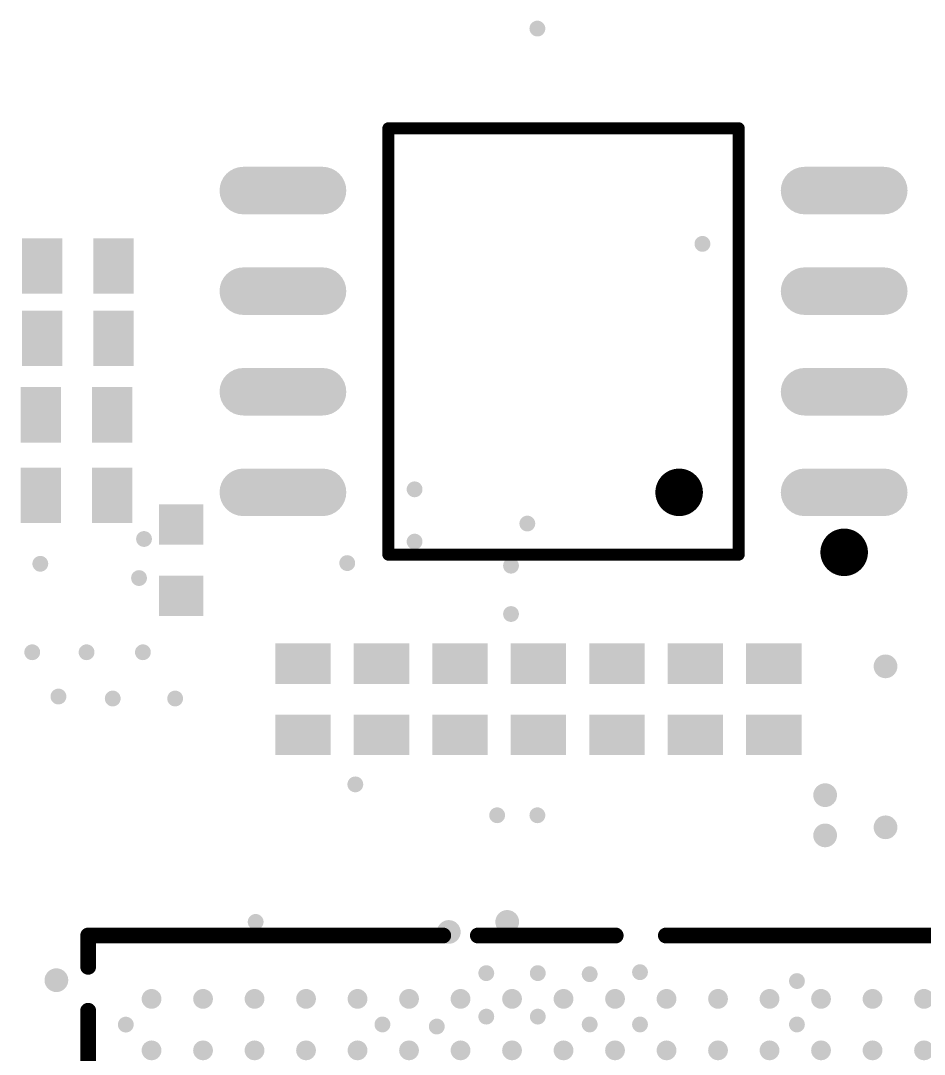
# Model space of a CAD drawing. Header units: inches. Extents: x -6.1 to 65.1, y -0.8 to 59.2.
# Drawn here: x 24.15 to 35.55, y 32 to 45.05 of the extents above; entities that cross this region are included whole.
import ezdxf

# ---------------------------------------------------------------- set-up
doc = ezdxf.new("R2010")
doc.units = ezdxf.units.IN
for name, color, linetype in [('Top Overlay', 2, 'Continuous'), ('Top Paste', 8, 'Continuous'), ('Via Holes', 16, 'Continuous')]:
    doc.layers.add(name, color=color, linetype=linetype)

# ---------------------------------------------------------------- blocks, each defined once
blk = doc.blocks.new('SOP_8_L5_3_W5_2_P1_27_LS7_9_BL_79')
at = {"layer": 'Top Paste'}
h = blk.add_hatch(color=8, dxfattribs=at)
edge = h.paths.add_edge_path()
edge.add_arc((-1.905, 3.042), 0.3, 180, 360)
edge.add_line((-1.605, 3.042), (-1.605, 4.042))
edge.add_arc((-1.905, 4.042), 0.3, 0, 180)
edge.add_line((-2.205, 4.042), (-2.205, 3.042))
h = blk.add_hatch(color=8, dxfattribs=at)
edge = h.paths.add_edge_path()
edge.add_arc((-0.635, 3.042), 0.3, 180, 360)
edge.add_line((-0.335, 3.042), (-0.335, 4.042))
edge.add_arc((-0.635, 4.042), 0.3, 0, 180)
edge.add_line((-0.935, 4.042), (-0.935, 3.042))
h = blk.add_hatch(color=8, dxfattribs=at)
edge = h.paths.add_edge_path()
edge.add_arc((0.635, 3.042), 0.3, 180, 360)
edge.add_line((0.935, 3.042), (0.935, 4.042))
edge.add_arc((0.635, 4.042), 0.3, 0, 180)
edge.add_line((0.335, 4.042), (0.335, 3.042))
h = blk.add_hatch(color=8, dxfattribs=at)
edge = h.paths.add_edge_path()
edge.add_arc((1.905, 3.042), 0.3, 180, 360)
edge.add_line((2.205, 3.042), (2.205, 4.042))
edge.add_arc((1.905, 4.042), 0.3, 0, 180)
edge.add_line((1.605, 4.042), (1.605, 3.042))
h = blk.add_hatch(color=8, dxfattribs=at)
edge = h.paths.add_edge_path()
edge.add_arc((-1.905, -4.042), 0.3, 180, 360)
edge.add_line((-1.605, -4.042), (-1.605, -3.042))
edge.add_arc((-1.905, -3.042), 0.3, 0, 180)
edge.add_line((-2.205, -3.042), (-2.205, -4.042))
h = blk.add_hatch(color=8, dxfattribs=at)
edge = h.paths.add_edge_path()
edge.add_arc((-0.635, -4.042), 0.3, 180, 360)
edge.add_line((-0.335, -4.042), (-0.335, -3.042))
edge.add_arc((-0.635, -3.042), 0.3, 0, 180)
edge.add_line((-0.935, -3.042), (-0.935, -4.042))
h = blk.add_hatch(color=8, dxfattribs=at)
edge = h.paths.add_edge_path()
edge.add_arc((0.635, -4.042), 0.3, 180, 360)
edge.add_line((0.935, -4.042), (0.935, -3.042))
edge.add_arc((0.635, -3.042), 0.3, 0, 180)
edge.add_line((0.335, -3.042), (0.335, -4.042))
h = blk.add_hatch(color=8, dxfattribs=at)
edge = h.paths.add_edge_path()
edge.add_arc((1.905, -4.042), 0.3, 180, 360)
edge.add_line((2.205, -4.042), (2.205, -3.042))
edge.add_arc((1.905, -3.042), 0.3, 0, 180)
edge.add_line((1.605, -3.042), (1.605, -4.042))
at = {"layer": 'Top Overlay', "const_width": 0.152}
for points in [[(-2.691, 2.211), (-2.691, -2.211)], [(-2.691, 2.211), (2.691, 2.211)], [(2.691, 2.211), (2.691, -2.211)], [(-2.691, -2.211), (2.691, -2.211)]]:
    blk.add_lwpolyline(points, dxfattribs=at)
at = {"layer": 'Top Overlay'}
for points, const_width in [([(-2.729, 2.211, 1), (-2.653, 2.211, 1)], 0.0762), ([(-2.729, 2.211, 1), (-2.653, 2.211, 1)], 0.0762), ([(2.653, 2.211, 1), (2.729, 2.211, 1)], 0.0762), ([(2.653, 2.211, 1), (2.729, 2.211, 1)], 0.0762), ([(-1.755, -1.459, 1), (-2.055, -1.459, 1)], 0.3), ([(-2.13, -1.459, 1), (-1.98, -1.459, 1)], 0.15), ([(-1.83, -1.459, 1), (-1.68, -1.459, 1)], 0.15), ([(-2.729, -2.211, 1), (-2.653, -2.211, 1)], 0.0762), ([(-2.729, -2.211, 1), (-2.653, -2.211, 1)], 0.0762), ([(2.653, -2.211, 1), (2.729, -2.211, 1)], 0.0762), ([(2.653, -2.211, 1), (2.729, -2.211, 1)], 0.0762), ([(-2.512, -3.542, 1), (-2.812, -3.542, 1)], 0.3), ([(-2.887, -3.542, 1), (-2.737, -3.542, 1)], 0.15), ([(-2.587, -3.542, 1), (-2.437, -3.542, 1)], 0.15)]:
    blk.add_lwpolyline(points, format="xyb", close=True, dxfattribs=dict(at, const_width=const_width))
blk = doc.blocks.new('RENESAS_P289F1_65_EAT_BGA_289_86')
at = {"layer": 'Top Paste'}
h = blk.add_hatch(color=8, dxfattribs=at)
edge = h.paths.add_edge_path()
edge.add_arc((-4.55, -4.55), 0.125, 0, 360)
h = blk.add_hatch(color=8, dxfattribs=at)
edge = h.paths.add_edge_path()
edge.add_arc((-3.9, -4.55), 0.125, 0, 360)
h = blk.add_hatch(color=8, dxfattribs=at)
edge = h.paths.add_edge_path()
edge.add_arc((-3.25, -4.55), 0.125, 0, 360)
h = blk.add_hatch(color=8, dxfattribs=at)
edge = h.paths.add_edge_path()
edge.add_arc((-2.6, -4.55), 0.125, 0, 360)
h = blk.add_hatch(color=8, dxfattribs=at)
edge = h.paths.add_edge_path()
edge.add_arc((-1.95, -4.55), 0.125, 0, 360)
h = blk.add_hatch(color=8, dxfattribs=at)
edge = h.paths.add_edge_path()
edge.add_arc((-1.3, -4.55), 0.125, 0, 360)
h = blk.add_hatch(color=8, dxfattribs=at)
edge = h.paths.add_edge_path()
edge.add_arc((-0.65, -4.55), 0.125, 0, 360)
h = blk.add_hatch(color=8, dxfattribs=at)
edge = h.paths.add_edge_path()
edge.add_arc((0, -4.55), 0.125, 0, 360)
h = blk.add_hatch(color=8, dxfattribs=at)
edge = h.paths.add_edge_path()
edge.add_arc((0.65, -4.55), 0.125, 0, 360)
h = blk.add_hatch(color=8, dxfattribs=at)
edge = h.paths.add_edge_path()
edge.add_arc((1.3, -4.55), 0.125, 0, 360)
h = blk.add_hatch(color=8, dxfattribs=at)
edge = h.paths.add_edge_path()
edge.add_arc((1.95, -4.55), 0.125, 0, 360)
h = blk.add_hatch(color=8, dxfattribs=at)
edge = h.paths.add_edge_path()
edge.add_arc((2.6, -4.55), 0.125, 0, 360)
h = blk.add_hatch(color=8, dxfattribs=at)
edge = h.paths.add_edge_path()
edge.add_arc((3.25, -4.55), 0.125, 0, 360)
h = blk.add_hatch(color=8, dxfattribs=at)
edge = h.paths.add_edge_path()
edge.add_arc((3.9, -4.55), 0.125, 0, 360)
h = blk.add_hatch(color=8, dxfattribs=at)
edge = h.paths.add_edge_path()
edge.add_arc((4.55, -4.55), 0.125, 0, 360)
h = blk.add_hatch(color=8, dxfattribs=at)
edge = h.paths.add_edge_path()
edge.add_arc((5.2, -4.55), 0.125, 0, 360)
h = blk.add_hatch(color=8, dxfattribs=at)
edge = h.paths.add_edge_path()
edge.add_arc((-4.55, -5.2), 0.125, 0, 360)
h = blk.add_hatch(color=8, dxfattribs=at)
edge = h.paths.add_edge_path()
edge.add_arc((-3.9, -5.2), 0.125, 0, 360)
h = blk.add_hatch(color=8, dxfattribs=at)
edge = h.paths.add_edge_path()
edge.add_arc((-3.25, -5.2), 0.125, 0, 360)
h = blk.add_hatch(color=8, dxfattribs=at)
edge = h.paths.add_edge_path()
edge.add_arc((-2.6, -5.2), 0.125, 0, 360)
h = blk.add_hatch(color=8, dxfattribs=at)
edge = h.paths.add_edge_path()
edge.add_arc((-1.95, -5.2), 0.125, 0, 360)
h = blk.add_hatch(color=8, dxfattribs=at)
edge = h.paths.add_edge_path()
edge.add_arc((-1.3, -5.2), 0.125, 0, 360)
h = blk.add_hatch(color=8, dxfattribs=at)
edge = h.paths.add_edge_path()
edge.add_arc((-0.65, -5.2), 0.125, 0, 360)
h = blk.add_hatch(color=8, dxfattribs=at)
edge = h.paths.add_edge_path()
edge.add_arc((0, -5.2), 0.125, 0, 360)
h = blk.add_hatch(color=8, dxfattribs=at)
edge = h.paths.add_edge_path()
edge.add_arc((0.65, -5.2), 0.125, 0, 360)
h = blk.add_hatch(color=8, dxfattribs=at)
edge = h.paths.add_edge_path()
edge.add_arc((1.3, -5.2), 0.125, 0, 360)
h = blk.add_hatch(color=8, dxfattribs=at)
edge = h.paths.add_edge_path()
edge.add_arc((1.95, -5.2), 0.125, 0, 360)
h = blk.add_hatch(color=8, dxfattribs=at)
edge = h.paths.add_edge_path()
edge.add_arc((2.6, -5.2), 0.125, 0, 360)
h = blk.add_hatch(color=8, dxfattribs=at)
edge = h.paths.add_edge_path()
edge.add_arc((3.25, -5.2), 0.125, 0, 360)
h = blk.add_hatch(color=8, dxfattribs=at)
edge = h.paths.add_edge_path()
edge.add_arc((3.9, -5.2), 0.125, 0, 360)
h = blk.add_hatch(color=8, dxfattribs=at)
edge = h.paths.add_edge_path()
edge.add_arc((4.55, -5.2), 0.125, 0, 360)
h = blk.add_hatch(color=8, dxfattribs=at)
edge = h.paths.add_edge_path()
edge.add_arc((5.2, -5.2), 0.125, 0, 360)
at = {"layer": 'Top Overlay', "const_width": 0.2}
for points in [[(6, -0.294), (6, -5.05)], [(6, -5.605), (6, -6)], [(-1.292, -6), (-6, -6)], [(1.081, -6), (-0.658, -6)], [(6, -6), (1.519, -6)]]:
    blk.add_lwpolyline(points, dxfattribs=at)
at = {"layer": 'Top Overlay', "const_width": 0.1}
for points in [[(5.95, -5.05, 1), (6.05, -5.05, 1)], [(5.95, -5.605, 1), (6.05, -5.605, 1)], [(-1.342, -6, 1), (-1.242, -6, 1)], [(-0.708, -6, 1), (-0.608, -6, 1)], [(1.031, -6, 1), (1.131, -6, 1)], [(1.469, -6, 1), (1.569, -6, 1)], [(5.95, -6, 1), (6.05, -6, 1)], [(5.95, -6, 1), (6.05, -6, 1)]]:
    blk.add_lwpolyline(points, format="xyb", close=True, dxfattribs=at)
blk = doc.blocks.new('R0402_129')
at = {"layer": 'Top Paste'}
for points in [[(-0.705, -0.35), (-0.705, 0.35), (-0.195, 0.35), (-0.195, -0.35)], [(0.195, -0.35), (0.195, 0.35), (0.705, 0.35), (0.705, -0.35)]]:
    blk.add_hatch(color=8, dxfattribs=at).paths.add_polyline_path(points)
blk = doc.blocks.new('R0402_130')
at = {"layer": 'Top Paste'}
for points in [[(-0.705, -0.35), (-0.705, 0.35), (-0.195, 0.35), (-0.195, -0.35)], [(0.195, -0.35), (0.195, 0.35), (0.705, 0.35), (0.705, -0.35)]]:
    blk.add_hatch(color=8, dxfattribs=at).paths.add_polyline_path(points)
blk = doc.blocks.new('R0402_131')
at = {"layer": 'Top Paste'}
for points in [[(-0.705, -0.35), (-0.705, 0.35), (-0.195, 0.35), (-0.195, -0.35)], [(0.195, -0.35), (0.195, 0.35), (0.705, 0.35), (0.705, -0.35)]]:
    blk.add_hatch(color=8, dxfattribs=at).paths.add_polyline_path(points)
blk = doc.blocks.new('R0402_132')
at = {"layer": 'Top Paste'}
for points in [[(-0.705, -0.35), (-0.705, 0.35), (-0.195, 0.35), (-0.195, -0.35)], [(0.195, -0.35), (0.195, 0.35), (0.705, 0.35), (0.705, -0.35)]]:
    blk.add_hatch(color=8, dxfattribs=at).paths.add_polyline_path(points)
blk = doc.blocks.new('R0402_133')
at = {"layer": 'Top Paste'}
for points in [[(-0.705, -0.35), (-0.705, 0.35), (-0.195, 0.35), (-0.195, -0.35)], [(0.195, -0.35), (0.195, 0.35), (0.705, 0.35), (0.705, -0.35)]]:
    blk.add_hatch(color=8, dxfattribs=at).paths.add_polyline_path(points)
blk = doc.blocks.new('R0402_134')
at = {"layer": 'Top Paste'}
for points in [[(-0.705, -0.35), (-0.705, 0.35), (-0.195, 0.35), (-0.195, -0.35)], [(0.195, -0.35), (0.195, 0.35), (0.705, 0.35), (0.705, -0.35)]]:
    blk.add_hatch(color=8, dxfattribs=at).paths.add_polyline_path(points)
blk = doc.blocks.new('R0402_135')
at = {"layer": 'Top Paste'}
for points in [[(-0.705, -0.35), (-0.705, 0.35), (-0.195, 0.35), (-0.195, -0.35)], [(0.195, -0.35), (0.195, 0.35), (0.705, 0.35), (0.705, -0.35)]]:
    blk.add_hatch(color=8, dxfattribs=at).paths.add_polyline_path(points)
blk = doc.blocks.new('R0402_157')
at = {"layer": 'Top Paste'}
for points in [[(-0.705, -0.35), (-0.705, 0.35), (-0.195, 0.35), (-0.195, -0.35)], [(0.195, -0.35), (0.195, 0.35), (0.705, 0.35), (0.705, -0.35)]]:
    blk.add_hatch(color=8, dxfattribs=at).paths.add_polyline_path(points)
blk = doc.blocks.new('R0402_158')
at = {"layer": 'Top Paste'}
for points in [[(-0.705, -0.35), (-0.705, 0.35), (-0.195, 0.35), (-0.195, -0.35)], [(0.195, -0.35), (0.195, 0.35), (0.705, 0.35), (0.705, -0.35)]]:
    blk.add_hatch(color=8, dxfattribs=at).paths.add_polyline_path(points)
blk = doc.blocks.new('R0402_159')
at = {"layer": 'Top Paste'}
for points in [[(-0.705, -0.35), (-0.705, 0.35), (-0.195, 0.35), (-0.195, -0.35)], [(0.195, -0.35), (0.195, 0.35), (0.705, 0.35), (0.705, -0.35)]]:
    blk.add_hatch(color=8, dxfattribs=at).paths.add_polyline_path(points)
blk = doc.blocks.new('R0402_160')
at = {"layer": 'Top Paste'}
for points in [[(-0.705, -0.35), (-0.705, 0.35), (-0.195, 0.35), (-0.195, -0.35)], [(0.195, -0.35), (0.195, 0.35), (0.705, 0.35), (0.705, -0.35)]]:
    blk.add_hatch(color=8, dxfattribs=at).paths.add_polyline_path(points)
blk = doc.blocks.new('C0402_236')
at = {"layer": 'Top Paste'}
for points in [[(-0.705, -0.28), (-0.705, 0.28), (-0.195, 0.28), (-0.195, -0.28)], [(0.195, -0.28), (0.195, 0.28), (0.705, 0.28), (0.705, -0.28)]]:
    blk.add_hatch(color=8, dxfattribs=at).paths.add_polyline_path(points)

msp = doc.modelspace()

# ---------------------------------------------------------------- hatches: boundary and pattern name
at = {"layer": 'Via Holes'}
h = msp.add_hatch(color=7, dxfattribs=at)
edge = h.paths.add_edge_path()
edge.add_arc((30.67, 44.95), 0.1, 0, 360)
h = msp.add_hatch(color=7, dxfattribs=at)
edge = h.paths.add_edge_path()
edge.add_arc((34.542, 42.905), 0.1, 0, 360)
h = msp.add_hatch(color=7, dxfattribs=at)
edge = h.paths.add_edge_path()
edge.add_arc((32.753, 42.232), 0.1, 0, 360)
h = msp.add_hatch(color=7, dxfattribs=at)
edge = h.paths.add_edge_path()
edge.add_arc((24.421, 41.953), 0.1, 0, 360)
h = msp.add_hatch(color=7, dxfattribs=at)
edge = h.paths.add_edge_path()
edge.add_arc((24.421, 41.114), 0.1, 0, 360)
h = msp.add_hatch(color=7, dxfattribs=at)
edge = h.paths.add_edge_path()
edge.add_arc((24.403, 40.073), 0.1, 0, 360)
h = msp.add_hatch(color=7, dxfattribs=at)
edge = h.paths.add_edge_path()
edge.add_arc((24.403, 39.057), 0.1, 0, 360)
h = msp.add_hatch(color=7, dxfattribs=at)
edge = h.paths.add_edge_path()
edge.add_arc((29.12, 39.133), 0.1, 0, 360)
h = msp.add_hatch(color=7, dxfattribs=at)
edge = h.paths.add_edge_path()
edge.add_arc((30.543, 38.701), 0.1, 0, 360)
h = msp.add_hatch(color=7, dxfattribs=at)
edge = h.paths.add_edge_path()
edge.add_arc((25.705, 38.506), 0.1, 0, 360)
h = msp.add_hatch(color=7, dxfattribs=at)
edge = h.paths.add_edge_path()
edge.add_arc((29.12, 38.473), 0.1, 0, 360)
h = msp.add_hatch(color=7, dxfattribs=at)
edge = h.paths.add_edge_path()
edge.add_arc((24.396, 38.193), 0.1, 0, 360)
h = msp.add_hatch(color=7, dxfattribs=at)
edge = h.paths.add_edge_path()
edge.add_arc((28.27, 38.202), 0.1, 0, 360)
h = msp.add_hatch(color=7, dxfattribs=at)
edge = h.paths.add_edge_path()
edge.add_arc((30.337, 38.169), 0.1, 0, 360)
h = msp.add_hatch(color=7, dxfattribs=at)
edge = h.paths.add_edge_path()
edge.add_arc((25.642, 38.013), 0.1, 0, 360)
h = msp.add_hatch(color=7, dxfattribs=at)
edge = h.paths.add_edge_path()
edge.add_arc((30.337, 37.559), 0.1, 0, 360)
h = msp.add_hatch(color=7, dxfattribs=at)
edge = h.paths.add_edge_path()
edge.add_arc((24.294, 37.076), 0.1, 0, 360)
h = msp.add_hatch(color=7, dxfattribs=at)
edge = h.paths.add_edge_path()
edge.add_arc((24.98, 37.076), 0.1, 0, 360)
h = msp.add_hatch(color=7, dxfattribs=at)
edge = h.paths.add_edge_path()
edge.add_arc((25.691, 37.076), 0.1, 0, 360)
h = msp.add_hatch(color=7, dxfattribs=at)
edge = h.paths.add_edge_path()
edge.add_arc((35.064, 36.898), 0.15, 0, 360)
h = msp.add_hatch(color=7, dxfattribs=at)
edge = h.paths.add_edge_path()
edge.add_arc((24.625, 36.517), 0.1, 0, 360)
h = msp.add_hatch(color=7, dxfattribs=at)
edge = h.paths.add_edge_path()
edge.add_arc((25.31, 36.492), 0.1, 0, 360)
h = msp.add_hatch(color=7, dxfattribs=at)
edge = h.paths.add_edge_path()
edge.add_arc((26.098, 36.492), 0.1, 0, 360)
h = msp.add_hatch(color=7, dxfattribs=at)
edge = h.paths.add_edge_path()
edge.add_arc((30.683, 36.032), 0.1, 0, 360)
h = msp.add_hatch(color=7, dxfattribs=at)
edge = h.paths.add_edge_path()
edge.add_arc((28.372, 35.408), 0.1, 0, 360)
h = msp.add_hatch(color=7, dxfattribs=at)
edge = h.paths.add_edge_path()
edge.add_arc((34.302, 35.272), 0.15, 0, 360)
h = msp.add_hatch(color=7, dxfattribs=at)
edge = h.paths.add_edge_path()
edge.add_arc((30.162, 35.018), 0.1, 0, 360)
h = msp.add_hatch(color=7, dxfattribs=at)
edge = h.paths.add_edge_path()
edge.add_arc((30.67, 35.018), 0.1, 0, 360)
h = msp.add_hatch(color=7, dxfattribs=at)
edge = h.paths.add_edge_path()
edge.add_arc((35.064, 34.866), 0.15, 0, 360)
h = msp.add_hatch(color=7, dxfattribs=at)
edge = h.paths.add_edge_path()
edge.add_arc((34.302, 34.764), 0.15, 0, 360)
h = msp.add_hatch(color=7, dxfattribs=at)
edge = h.paths.add_edge_path()
edge.add_arc((30.289, 33.672), 0.15, 0, 360)
h = msp.add_hatch(color=7, dxfattribs=at)
edge = h.paths.add_edge_path()
edge.add_arc((27.114, 33.672), 0.1, 0, 360)
h = msp.add_hatch(color=7, dxfattribs=at)
edge = h.paths.add_edge_path()
edge.add_arc((29.552, 33.545), 0.15, 0, 360)
h = msp.add_hatch(color=7, dxfattribs=at)
edge = h.paths.add_edge_path()
edge.add_arc((24.599, 32.936), 0.15, 0, 360)
h = msp.add_hatch(color=7, dxfattribs=at)
edge = h.paths.add_edge_path()
edge.add_arc((30.025, 33.025), 0.1, 0, 360)
h = msp.add_hatch(color=7, dxfattribs=at)
edge = h.paths.add_edge_path()
edge.add_arc((30.675, 33.025), 0.1, 0, 360)
h = msp.add_hatch(color=7, dxfattribs=at)
edge = h.paths.add_edge_path()
edge.add_arc((31.33, 33.012), 0.1, 0, 360)
h = msp.add_hatch(color=7, dxfattribs=at)
edge = h.paths.add_edge_path()
edge.add_arc((31.965, 33.037), 0.1, 0, 360)
h = msp.add_hatch(color=7, dxfattribs=at)
edge = h.paths.add_edge_path()
edge.add_arc((33.946, 32.925), 0.1, 0, 360)
h = msp.add_hatch(color=7, dxfattribs=at)
edge = h.paths.add_edge_path()
edge.add_arc((30.025, 32.476), 0.1, 0, 360)
h = msp.add_hatch(color=7, dxfattribs=at)
edge = h.paths.add_edge_path()
edge.add_arc((30.675, 32.476), 0.1, 0, 360)
h = msp.add_hatch(color=7, dxfattribs=at)
edge = h.paths.add_edge_path()
edge.add_arc((25.475, 32.375), 0.1, 0, 360)
h = msp.add_hatch(color=7, dxfattribs=at)
edge = h.paths.add_edge_path()
edge.add_arc((28.714, 32.377), 0.1, 0, 360)
h = msp.add_hatch(color=7, dxfattribs=at)
edge = h.paths.add_edge_path()
edge.add_arc((29.4, 32.351), 0.1, 0, 360)
h = msp.add_hatch(color=7, dxfattribs=at)
edge = h.paths.add_edge_path()
edge.add_arc((31.33, 32.377), 0.1, 0, 360)
h = msp.add_hatch(color=7, dxfattribs=at)
edge = h.paths.add_edge_path()
edge.add_arc((31.965, 32.377), 0.1, 0, 360)
h = msp.add_hatch(color=7, dxfattribs=at)
edge = h.paths.add_edge_path()
edge.add_arc((33.946, 32.377), 0.1, 0, 360)

# ---------------------------------------------------------------- block references
for name, p, rotation in [('SOP_8_L5_3_W5_2_P1_27_LS7_9_BL_79', (31, 41), 90), ('C0402_236', (26.174, 38.239), 90), ('R0402_131', (27.711, 36.482), 90), ('R0402_130', (28.702, 36.482), 90), ('R0402_134', (29.693, 36.482), 90), ('R0402_132', (30.683, 36.482), 90), ('R0402_133', (31.674, 36.482), 90), ('R0402_129', (32.664, 36.482), 90), ('R0402_135', (33.655, 36.482), 270), ('RENESAS_P289F1_65_EAT_BGA_289_86', (31, 27.5), 180)]:
    msp.add_blockref(name, p, dxfattribs=dict(rotation=rotation))
for name, p in [('R0402_158', (24.871, 41.953)), ('R0402_160', (24.871, 41.038)), ('R0402_159', (24.853, 40.073)), ('R0402_157', (24.853, 39.057))]:
    msp.add_blockref(name, p)

doc.saveas('drawing.dxf')
